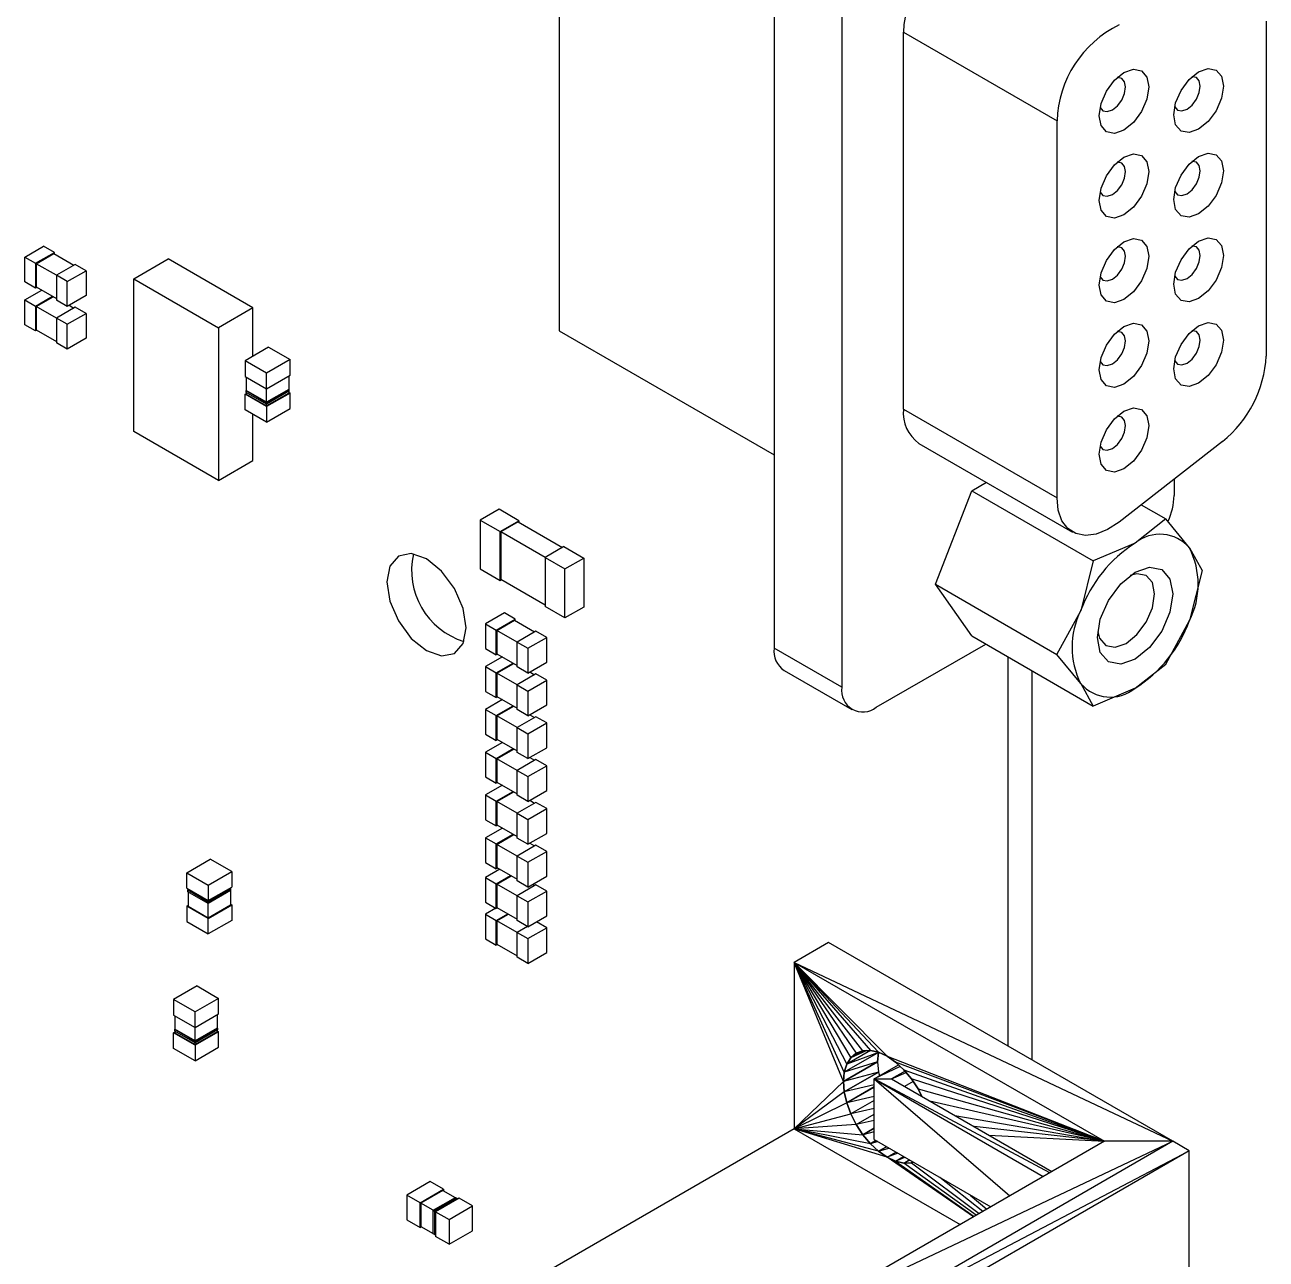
# Paper-space layout 'Layout1' of a CAD drawing. Header units: millimetres. Extents: x 0 to 841, y 0 to 594.
# Drawn here: x 523.1 to 589.4, y 100.4 to 166.4 of the extents above; entities that cross this region are included whole.
import ezdxf

# ---------------------------------------------------------------- set-up
doc = ezdxf.new("R2010")
doc.units = ezdxf.units.MM
doc.layers.get('0').update_dxf_attribs({"lineweight": 50})

psp = doc.layouts.get("Layout1")

# ---------------------------------------------------------------- linework, layer by layer
at = {"color": 18, "linetype": 'Continuous', "lineweight": 25, "true_color": 0x000000}
for p, q in [((551.614, 181.383), (551.614, 150.028)), ((563.091, 179.135), (563.091, 133.066)), ((566.711, 177.045), (566.711, 130.976)), ((589.374, 166.568), (589.374, 148.678)), ((569.999, 145.841), (569.999, 165.977)), ((569.999, 165.977), (578.201, 161.242)), ((578.201, 141.106), (578.201, 161.242)), ((523.067, 153.963), (524.072, 154.544)), ((524.647, 154.212), (524.072, 154.544)), ((523.067, 152.637), (523.067, 153.963)), ((523.067, 153.963), (523.641, 153.632)), ((523.641, 153.632), (524.647, 154.212)), ((523.676, 153.612), (524.611, 154.151)), ((524.611, 154.151), (525.69, 153.528)), ((524.647, 154.131), (524.647, 154.212)), ((528.881, 152.804), (530.719, 153.865)), ((535.245, 151.253), (530.719, 153.865)), ((523.641, 153.632), (523.641, 152.306)), ((524.756, 152.989), (523.676, 153.612)), ((523.676, 153.612), (523.676, 152.367)), ((525.761, 153.569), (524.756, 152.989)), ((525.33, 152.657), (526.335, 153.238)), ((526.335, 153.238), (525.761, 153.569)), ((526.335, 153.238), (526.335, 151.912)), ((523.641, 152.306), (523.067, 152.637)), ((524.756, 152.989), (524.756, 151.663)), ((525.33, 152.657), (524.756, 152.989)), ((525.33, 151.331), (525.33, 152.657)), ((528.881, 144.638), (528.881, 152.804)), ((528.881, 152.804), (533.406, 150.191)), ((523.067, 151.677), (523.969, 152.198)), ((523.712, 152.347), (523.641, 152.306)), ((523.641, 151.346), (524.544, 151.867)), ((523.676, 152.367), (524.756, 151.744)), ((523.676, 151.325), (524.579, 151.846)), ((526.335, 151.912), (525.33, 151.331)), ((523.067, 150.351), (523.067, 151.677)), ((523.067, 151.677), (523.641, 151.346)), ((523.641, 151.346), (523.641, 150.02)), ((524.756, 150.702), (523.676, 151.325)), ((523.676, 151.325), (523.676, 150.081)), ((525.33, 151.331), (524.756, 151.663)), ((525.761, 151.283), (524.756, 150.702)), ((525.433, 151.391), (525.69, 151.242)), ((526.335, 150.951), (525.761, 151.283)), ((535.245, 151.253), (533.406, 150.191)), ((535.245, 148.662), (535.245, 151.253)), ((524.756, 150.702), (524.756, 149.376)), ((525.33, 150.371), (524.756, 150.702)), ((525.33, 150.371), (526.335, 150.951)), ((526.335, 150.951), (526.335, 149.625)), ((523.641, 150.02), (523.067, 150.351)), ((523.712, 150.06), (523.641, 150.02)), ((523.676, 150.081), (524.756, 149.458)), ((525.33, 149.045), (525.33, 150.371)), ((533.406, 150.191), (533.406, 142.026)), ((551.614, 150.028), (563.091, 143.403)), ((525.33, 149.045), (524.756, 149.376)), ((526.335, 149.625), (525.33, 149.045)), ((536.085, 149.147), (534.828, 148.421)), ((536.085, 149.147), (537.233, 148.484)), ((534.828, 148.421), (534.828, 147.592)), ((535.976, 147.759), (534.828, 148.421)), ((537.233, 148.484), (535.976, 147.759)), ((537.233, 147.655), (537.233, 148.484)), ((534.828, 147.592), (535.976, 146.929)), ((534.898, 147.551), (534.898, 146.829)), ((535.976, 146.929), (535.976, 147.759)), ((535.976, 146.929), (537.233, 147.655)), ((537.162, 147.614), (537.162, 146.892)), ((534.828, 146.638), (534.898, 146.679)), ((535.976, 145.975), (534.828, 146.638)), ((534.828, 145.809), (534.828, 146.638)), ((534.898, 146.834), (534.891, 146.83)), ((534.891, 146.734), (534.891, 146.83)), ((534.891, 146.83), (535.977, 146.203)), ((534.891, 146.83), (534.898, 146.829)), ((535.977, 146.107), (534.891, 146.734)), ((535.976, 146.207), (534.898, 146.829)), ((534.898, 146.73), (534.898, 146.638)), ((534.898, 146.638), (535.976, 146.016)), ((535.976, 146.207), (535.976, 146.929)), ((537.162, 146.892), (535.976, 146.207)), ((537.233, 146.701), (535.976, 145.975)), ((537.162, 146.701), (535.976, 146.016)), ((535.977, 146.203), (537.169, 146.891)), ((537.169, 146.795), (535.977, 146.107)), ((537.169, 146.891), (537.162, 146.895)), ((537.162, 146.892), (537.169, 146.891)), ((537.162, 146.791), (537.162, 146.701)), ((537.162, 146.742), (537.233, 146.701)), ((537.169, 146.891), (537.169, 146.795)), ((537.233, 145.871), (537.233, 146.701)), ((535.976, 146.016), (535.976, 146.107)), ((535.976, 145.975), (535.976, 145.146)), ((535.977, 146.203), (535.977, 146.107)), ((535.976, 145.146), (534.828, 145.809)), ((535.245, 143.087), (535.245, 145.568)), ((535.976, 145.146), (537.233, 145.871)), ((569.999, 145.841), (578.201, 141.106)), ((533.406, 142.026), (528.881, 144.638)), ((570.828, 144.01), (579.03, 139.274)), ((587.036, 144.113), (581.521, 139.806)), ((533.406, 142.026), (535.245, 143.087)), ((573.646, 141.479), (574.428, 141.931)), ((584.459, 142.1), (584.459, 141.222)), ((571.707, 136.481), (573.646, 141.479)), ((573.646, 141.479), (580.134, 137.734)), ((582.703, 140.729), (584.013, 139.973)), ((548.397, 140.492), (547.391, 139.911)), ((547.391, 139.911), (547.391, 137.299)), ((547.391, 139.911), (548.452, 139.299)), ((549.458, 139.88), (548.397, 140.492)), ((584.013, 139.973), (582.373, 138.68)), ((585.282, 138.42), (584.013, 139.973)), ((548.452, 139.299), (549.458, 139.88)), ((548.452, 136.686), (548.452, 139.299)), ((549.422, 139.818), (548.487, 139.279)), ((548.487, 139.279), (548.487, 136.747)), ((550.856, 137.911), (548.487, 139.279)), ((549.422, 139.818), (551.791, 138.451)), ((549.458, 139.88), (549.458, 139.798)), ((582.373, 138.68), (580.134, 137.734)), ((551.862, 138.492), (550.856, 137.911)), ((551.862, 138.492), (552.922, 137.879)), ((585.282, 138.42), (585.952, 137.214)), ((547.391, 137.299), (548.452, 136.686)), ((550.856, 137.911), (550.856, 135.298)), ((550.856, 137.911), (551.917, 137.299)), ((551.917, 137.299), (552.922, 137.879)), ((551.917, 134.686), (551.917, 137.299)), ((552.922, 137.879), (552.922, 135.266)), ((580.134, 137.734), (579.465, 135.062)), ((548.452, 136.686), (548.523, 136.727)), ((548.487, 136.747), (550.856, 135.38)), ((585.952, 137.214), (585.282, 134.541)), ((573.646, 133.722), (571.707, 136.481)), ((571.707, 136.481), (578.195, 132.736)), ((551.917, 134.686), (550.856, 135.298)), ((552.922, 135.266), (551.917, 134.686)), ((548.68, 134.949), (547.674, 134.369)), ((548.248, 134.037), (549.254, 134.618)), ((549.254, 134.618), (548.68, 134.949)), ((549.254, 134.536), (549.254, 134.618)), ((578.195, 132.736), (579.465, 135.062)), ((547.674, 134.369), (547.674, 133.043)), ((547.674, 134.369), (548.248, 134.037)), ((548.248, 132.711), (548.248, 134.037)), ((548.284, 134.017), (549.219, 134.557)), ((549.363, 133.394), (548.284, 134.017)), ((548.284, 134.017), (548.284, 132.773)), ((549.219, 134.557), (550.298, 133.934)), ((550.368, 133.974), (549.363, 133.394)), ((550.943, 133.643), (550.368, 133.974)), ((584.013, 132.216), (585.282, 134.541)), ((549.363, 133.394), (549.937, 133.063)), ((549.363, 132.068), (549.363, 133.394)), ((549.937, 133.063), (550.943, 133.643)), ((550.943, 132.317), (550.943, 133.643)), ((568.549, 129.914), (574.396, 133.289)), ((573.646, 133.722), (580.134, 129.977)), ((547.674, 133.043), (548.248, 132.711)), ((548.319, 132.752), (548.248, 132.711)), ((548.284, 132.773), (549.363, 132.15)), ((549.937, 133.063), (549.937, 131.736)), ((566.711, 130.976), (563.091, 133.066)), ((579.465, 131.183), (578.195, 132.736)), ((548.577, 132.603), (547.674, 132.082)), ((547.674, 132.082), (547.674, 130.756)), ((547.674, 132.082), (548.248, 131.751)), ((548.248, 131.751), (549.151, 132.272)), ((548.284, 131.731), (549.186, 132.252)), ((549.937, 131.736), (549.363, 132.068)), ((549.937, 131.736), (550.943, 132.317)), ((575.571, 132.611), (575.571, 111.809)), ((582.373, 130.923), (584.013, 132.216)), ((548.248, 130.425), (548.248, 131.751)), ((549.363, 131.108), (548.284, 131.731)), ((548.284, 131.731), (548.284, 130.486)), ((550.368, 131.688), (549.363, 131.108)), ((549.937, 130.776), (550.943, 131.357)), ((550.04, 131.796), (550.298, 131.647)), ((550.943, 131.357), (550.368, 131.688)), ((550.943, 130.031), (550.943, 131.357)), ((563.629, 131.876), (567.249, 129.786)), ((576.88, 111.053), (576.88, 131.855)), ((547.674, 130.756), (548.248, 130.425)), ((549.363, 131.108), (549.937, 130.776)), ((549.363, 129.782), (549.363, 131.108)), ((549.937, 130.776), (549.937, 129.45)), ((579.465, 131.183), (580.134, 129.977)), ((582.373, 130.923), (580.134, 129.977)), ((548.577, 130.317), (547.674, 129.796)), ((548.319, 130.466), (548.248, 130.425)), ((548.248, 129.465), (549.151, 129.986)), ((548.284, 130.486), (549.363, 129.863)), ((548.284, 129.444), (549.186, 129.965)), ((549.937, 129.45), (550.943, 130.031)), ((547.674, 129.796), (547.674, 128.47)), ((547.674, 129.796), (548.248, 129.465)), ((548.248, 128.139), (548.248, 129.465)), ((549.363, 128.821), (548.284, 129.444)), ((548.284, 129.444), (548.284, 128.2)), ((549.937, 129.45), (549.363, 129.782)), ((550.368, 129.402), (549.363, 128.821)), ((550.04, 129.51), (550.298, 129.361)), ((550.943, 129.07), (550.368, 129.402)), ((549.363, 127.495), (549.363, 128.821)), ((549.363, 128.821), (549.937, 128.49)), ((549.937, 128.49), (550.943, 129.07)), ((550.943, 127.744), (550.943, 129.07)), ((547.674, 128.47), (548.248, 128.139)), ((548.577, 128.031), (547.674, 127.51)), ((548.319, 128.179), (548.248, 128.139)), ((548.284, 128.2), (549.363, 127.577)), ((549.937, 128.49), (549.937, 127.164)), ((547.674, 127.51), (547.674, 126.184)), ((547.674, 127.51), (548.248, 127.178)), ((548.248, 127.178), (549.151, 127.699)), ((548.284, 127.158), (549.186, 127.679)), ((549.937, 127.164), (549.363, 127.495)), ((549.937, 127.164), (550.943, 127.744)), ((548.248, 125.852), (548.248, 127.178)), ((549.363, 126.535), (548.284, 127.158)), ((548.284, 127.158), (548.284, 125.914)), ((550.368, 127.116), (549.363, 126.535)), ((549.937, 126.204), (550.943, 126.784)), ((550.04, 127.223), (550.298, 127.075)), ((550.943, 126.784), (550.368, 127.116)), ((550.943, 125.458), (550.943, 126.784)), ((547.674, 126.184), (548.248, 125.852)), ((549.363, 125.209), (549.363, 126.535)), ((549.363, 126.535), (549.937, 126.204)), ((549.937, 126.204), (549.937, 124.878)), ((548.577, 125.744), (547.674, 125.224)), ((548.319, 125.893), (548.248, 125.852)), ((548.248, 124.892), (549.151, 125.413)), ((548.284, 125.914), (549.363, 125.291)), ((548.284, 124.872), (549.186, 125.393)), ((549.937, 124.878), (550.943, 125.458)), ((547.674, 125.224), (547.674, 123.897)), ((547.674, 125.224), (548.248, 124.892)), ((548.248, 123.566), (548.248, 124.892)), ((549.363, 124.249), (548.284, 124.872)), ((548.284, 124.872), (548.284, 123.627)), ((549.937, 124.878), (549.363, 125.209)), ((550.368, 124.829), (549.363, 124.249)), ((550.04, 124.937), (550.298, 124.788)), ((550.943, 124.498), (550.368, 124.829)), ((549.363, 124.249), (549.937, 123.917)), ((549.363, 122.923), (549.363, 124.249)), ((549.937, 123.917), (550.943, 124.498)), ((550.943, 123.172), (550.943, 124.498)), ((547.674, 123.897), (548.248, 123.566)), ((548.577, 123.458), (547.674, 122.937)), ((548.319, 123.607), (548.248, 123.566)), ((548.284, 123.627), (549.363, 123.004)), ((549.937, 123.917), (549.937, 122.591)), ((547.674, 122.937), (547.674, 121.611)), ((547.674, 122.937), (548.248, 122.606)), ((548.248, 122.606), (549.151, 123.127)), ((548.284, 122.585), (549.186, 123.106)), ((549.937, 122.591), (549.363, 122.923)), ((549.937, 122.591), (550.943, 123.172)), ((548.248, 121.28), (548.248, 122.606)), ((549.363, 121.962), (548.284, 122.585)), ((548.284, 122.585), (548.284, 121.341)), ((550.368, 122.543), (549.363, 121.962)), ((549.937, 121.631), (550.943, 122.211)), ((550.04, 122.651), (550.298, 122.502)), ((550.943, 122.211), (550.368, 122.543)), ((550.943, 120.885), (550.943, 122.211)), ((531.716, 121.071), (532.974, 121.797)), ((534.122, 121.134), (532.974, 121.797)), ((547.674, 121.611), (548.248, 121.28)), ((549.363, 121.962), (549.937, 121.631)), ((549.363, 120.636), (549.363, 121.962)), ((549.937, 121.631), (549.937, 120.305)), ((531.716, 121.071), (532.865, 120.408)), ((531.716, 120.241), (531.716, 121.071)), ((532.865, 120.408), (534.122, 121.134)), ((534.122, 121.134), (534.122, 120.304)), ((548.435, 121.254), (547.674, 120.814)), ((547.674, 120.814), (547.674, 119.488)), ((547.674, 120.814), (548.248, 120.483)), ((548.319, 121.321), (548.248, 121.28)), ((548.248, 120.483), (549.009, 120.922)), ((548.284, 121.341), (549.363, 120.718)), ((548.284, 120.462), (549.045, 120.902)), ((549.937, 120.305), (550.943, 120.885)), ((531.716, 120.241), (532.865, 119.578)), ((531.787, 120.151), (531.78, 120.147)), ((531.78, 120.147), (532.866, 119.52)), ((531.78, 120.051), (531.78, 120.147)), ((532.866, 119.424), (531.78, 120.051)), ((531.787, 120.2), (531.787, 120.146)), ((532.865, 119.524), (531.787, 120.146)), ((531.787, 120.047), (531.787, 119.287)), ((532.865, 120.408), (532.865, 119.578)), ((532.865, 119.578), (534.122, 120.304)), ((532.865, 119.524), (534.051, 120.209)), ((532.866, 119.52), (534.058, 120.209)), ((534.058, 120.112), (532.866, 119.424)), ((534.051, 120.263), (534.051, 120.209)), ((534.051, 120.213), (534.058, 120.209)), ((534.051, 120.108), (534.051, 119.35)), ((534.058, 120.209), (534.058, 120.112)), ((548.248, 119.157), (548.248, 120.483)), ((549.363, 119.839), (548.284, 120.462)), ((548.284, 120.462), (548.284, 119.218)), ((549.937, 120.305), (549.363, 120.636)), ((550.368, 120.42), (549.363, 119.839)), ((549.937, 119.508), (550.943, 120.088)), ((550.182, 120.446), (550.298, 120.379)), ((550.943, 120.088), (550.368, 120.42)), ((550.943, 118.762), (550.943, 120.088)), ((532.865, 119.524), (532.865, 119.578)), ((532.866, 119.52), (532.865, 119.524)), ((532.865, 118.665), (532.865, 119.425)), ((532.866, 119.52), (532.866, 119.424)), ((534.051, 119.391), (534.122, 119.35)), ((547.674, 119.488), (548.248, 119.157)), ((549.363, 118.513), (549.363, 119.839)), ((549.363, 119.839), (549.937, 119.508)), ((549.937, 119.508), (549.937, 118.182)), ((531.716, 119.287), (531.787, 119.328)), ((532.865, 118.625), (531.716, 119.287)), ((531.716, 119.287), (531.716, 118.458)), ((531.787, 119.287), (532.865, 118.665)), ((532.865, 118.665), (534.051, 119.35)), ((532.865, 118.625), (534.122, 119.35)), ((534.122, 119.35), (534.122, 118.521)), ((548.223, 119.171), (547.674, 118.855)), ((547.674, 118.855), (547.674, 117.528)), ((547.674, 118.855), (548.248, 118.523)), ((548.319, 119.198), (548.248, 119.157)), ((548.248, 118.523), (548.868, 118.881)), ((548.284, 119.218), (549.363, 118.595)), ((548.284, 118.503), (548.903, 118.86)), ((549.937, 118.182), (550.943, 118.762)), ((531.716, 118.458), (532.865, 117.795)), ((532.865, 117.795), (532.865, 118.625)), ((534.122, 118.521), (532.865, 117.795)), ((548.248, 117.197), (548.248, 118.523)), ((549.363, 117.88), (548.284, 118.503)), ((548.284, 118.503), (548.284, 117.258)), ((549.937, 118.182), (549.363, 118.513)), ((549.912, 118.197), (549.363, 117.88)), ((549.937, 117.548), (550.943, 118.129)), ((550.943, 118.129), (550.394, 118.446)), ((550.943, 116.803), (550.943, 118.129)), ((547.674, 117.528), (548.248, 117.197)), ((549.363, 116.554), (549.363, 117.88)), ((549.363, 117.88), (549.937, 117.548)), ((549.937, 117.548), (549.937, 116.222)), ((548.319, 117.238), (548.248, 117.197)), ((548.284, 117.258), (549.363, 116.635)), ((549.937, 116.222), (550.943, 116.803)), ((565.999, 117.335), (564.17, 116.279)), ((584.391, 106.717), (565.999, 117.335)), ((549.937, 116.222), (549.363, 116.554)), ((564.17, 116.279), (569.127, 111.26)), ((568.672, 111.473), (564.17, 116.279)), ((564.17, 116.279), (564.17, 107.382)), ((564.17, 116.279), (580.733, 106.717)), ((564.17, 116.279), (584.391, 106.717)), ((564.17, 116.279), (566.97, 110.841)), ((566.837, 110.412), (564.17, 116.279)), ((566.792, 109.912), (564.17, 116.279)), ((564.17, 116.279), (568.235, 111.571)), ((567.83, 111.555), (564.17, 116.279)), ((564.17, 116.279), (567.187, 111.183)), ((564.17, 116.279), (567.477, 111.424)), ((532.266, 115.019), (531.009, 114.293)), ((532.266, 115.019), (533.415, 114.356)), ((531.009, 114.293), (531.009, 113.464)), ((532.158, 113.631), (531.009, 114.293)), ((533.415, 114.356), (532.158, 113.631)), ((533.415, 113.527), (533.415, 114.356)), ((531.009, 113.464), (532.158, 112.801)), ((531.08, 113.423), (531.08, 112.701)), ((532.158, 112.801), (532.158, 113.631)), ((532.158, 112.801), (533.415, 113.527)), ((533.344, 113.486), (533.344, 112.764)), ((532.158, 112.079), (532.158, 112.801)), ((533.344, 112.764), (532.158, 112.079)), ((532.159, 112.075), (533.351, 112.763)), ((533.351, 112.763), (533.344, 112.767)), ((533.344, 112.764), (533.351, 112.763)), ((533.351, 112.763), (533.351, 112.667)), ((531.009, 112.51), (531.08, 112.551)), ((532.158, 111.847), (531.009, 112.51)), ((531.009, 111.681), (531.009, 112.51)), ((531.08, 112.706), (531.073, 112.702)), ((531.073, 112.606), (531.073, 112.702)), ((531.073, 112.702), (532.159, 112.075)), ((531.073, 112.702), (531.08, 112.701)), ((532.159, 111.979), (531.073, 112.606)), ((532.158, 112.079), (531.08, 112.701)), ((531.08, 112.602), (531.08, 112.51)), ((531.08, 112.51), (532.158, 111.888)), ((533.415, 112.573), (532.158, 111.847)), ((533.344, 112.573), (532.158, 111.888)), ((533.351, 112.667), (532.159, 111.979)), ((532.159, 112.075), (532.159, 111.979)), ((533.344, 112.663), (533.344, 112.573)), ((533.344, 112.614), (533.415, 112.573)), ((533.415, 111.743), (533.415, 112.573)), ((532.158, 111.018), (531.009, 111.681)), ((532.158, 111.888), (532.158, 111.979)), ((532.158, 111.847), (532.158, 111.018)), ((532.158, 111.018), (533.415, 111.743)), ((568.666, 111.467), (566.837, 110.412)), ((568.234, 111.571), (566.97, 110.841)), ((568.666, 111.467), (566.971, 110.841)), ((567.83, 111.555), (567.187, 111.183)), ((567.187, 111.183), (567.477, 111.424)), ((567.477, 111.424), (567.187, 111.183)), ((568.045, 111.563), (567.19, 111.185)), ((567.83, 111.555), (567.477, 111.424)), ((567.477, 111.424), (567.83, 111.555)), ((567.477, 111.424), (567.477, 111.424)), ((567.477, 111.424), (567.477, 111.424)), ((568.235, 111.571), (567.83, 111.555)), ((567.83, 111.555), (568.235, 111.571)), ((568.235, 111.571), (568.235, 111.571)), ((568.235, 111.571), (568.235, 111.571)), ((568.235, 111.571), (568.672, 111.472)), ((568.672, 111.473), (568.235, 111.571)), ((568.621, 110.968), (568.666, 111.467)), ((568.666, 111.467), (568.621, 110.968)), ((568.666, 111.467), (568.668, 111.473)), ((569.127, 111.26), (568.672, 111.473)), ((568.672, 111.473), (569.127, 111.261)), ((568.672, 111.472), (568.672, 111.472)), ((568.672, 111.472), (568.672, 111.472)), ((568.621, 110.968), (566.792, 109.912)), ((566.793, 109.912), (568.621, 110.967)), ((566.97, 110.841), (566.837, 110.412)), ((566.837, 110.412), (566.97, 110.841)), ((568.621, 110.968), (566.839, 110.413)), ((566.97, 110.841), (567.186, 111.184)), ((567.187, 111.183), (566.97, 110.841)), ((568.427, 110.048), (569.737, 110.804)), ((568.621, 110.968), (568.621, 110.967)), ((568.621, 110.967), (568.621, 110.968)), ((568.621, 110.968), (568.621, 110.967)), ((568.621, 110.967), (568.621, 110.968)), ((568.621, 110.967), (568.666, 110.416)), ((569.127, 111.26), (569.582, 110.946)), ((569.582, 110.947), (569.127, 111.26)), ((569.127, 111.26), (580.733, 106.717)), ((580.733, 106.717), (569.582, 110.947)), ((569.582, 110.947), (570.021, 110.54)), ((570.021, 110.54), (569.582, 110.947)), ((569.582, 110.946), (569.583, 110.946)), ((569.582, 110.946), (569.583, 110.946)), ((566.837, 110.412), (566.792, 109.912)), ((566.792, 109.912), (566.837, 110.412)), ((568.666, 110.416), (566.793, 109.912)), ((568.666, 110.416), (566.837, 109.36)), ((566.838, 109.36), (568.666, 110.415)), ((569.828, 110.719), (568.427, 110.048)), ((568.621, 110.389), (568.621, 110.39)), ((568.621, 110.389), (568.621, 110.389)), ((568.623, 110.391), (568.623, 110.39)), ((568.625, 110.392), (568.625, 110.392)), ((568.628, 110.394), (568.628, 110.393)), ((568.632, 110.396), (568.632, 110.396)), ((568.636, 110.398), (568.636, 110.398)), ((568.641, 110.401), (568.641, 110.401)), ((568.645, 110.403), (568.645, 110.404)), ((568.666, 110.416), (568.666, 110.415)), ((568.666, 110.415), (568.666, 110.416)), ((568.666, 110.415), (568.713, 110.213)), ((570.084, 110.464), (569.362, 110.047)), ((569.362, 110.047), (570.141, 110.397)), ((570.425, 110.057), (570.021, 110.54)), ((570.021, 110.54), (580.733, 106.717)), ((570.021, 110.54), (570.425, 110.057)), ((564.17, 107.382), (566.792, 109.912)), ((566.792, 109.912), (566.837, 109.36)), ((566.837, 109.36), (566.793, 109.912)), ((568.427, 109.744), (566.838, 109.36)), ((568.427, 109.62), (566.97, 108.779)), ((566.971, 108.779), (568.427, 109.619)), ((568.427, 110.048), (569.362, 110.047)), ((577.821, 105.036), (568.427, 110.048)), ((568.427, 110.048), (575.678, 103.799)), ((568.427, 106.813), (568.427, 110.048)), ((568.427, 110.048), (577.465, 104.83)), ((569.362, 110.047), (577.931, 105.1)), ((570.523, 109.909), (570.062, 109.643)), ((580.733, 106.717), (570.425, 110.057)), ((570.425, 110.057), (570.779, 109.518)), ((570.779, 109.518), (570.425, 110.057)), ((570.779, 109.518), (580.733, 106.717)), ((570.984, 109.11), (570.779, 109.518)), ((570.779, 109.518), (570.779, 109.518)), ((570.779, 109.518), (570.984, 109.11)), ((570.779, 109.518), (570.779, 109.518)), ((570.779, 109.518), (570.779, 109.518)), ((566.837, 109.36), (564.17, 107.382)), ((566.97, 108.779), (564.17, 107.382)), ((566.837, 109.36), (566.97, 108.779)), ((566.97, 108.779), (566.838, 109.36)), ((566.97, 108.779), (567.187, 108.187)), ((568.427, 109.109), (566.971, 108.779)), ((567.187, 108.187), (566.971, 108.779)), ((568.427, 108.903), (567.187, 108.187)), ((580.733, 106.717), (571.412, 108.863)), ((564.17, 107.382), (567.187, 108.187)), ((568.427, 108.468), (567.187, 108.187)), ((567.187, 108.187), (567.187, 108.187)), ((567.477, 107.611), (567.187, 108.187)), ((567.187, 108.187), (567.477, 107.611)), ((567.477, 107.611), (568.427, 108.16)), ((572.735, 108.1), (580.733, 106.717)), ((567.477, 107.611), (564.17, 107.382)), ((568.427, 107.836), (567.477, 107.611)), ((567.477, 107.611), (567.477, 107.611)), ((567.83, 107.072), (567.477, 107.611)), ((567.477, 107.611), (567.83, 107.072)), ((580.733, 106.717), (573.77, 107.502)), ((564.17, 107.382), (549.086, 98.674)), ((564.17, 107.382), (567.83, 107.072)), ((568.235, 106.589), (564.17, 107.382)), ((564.17, 107.382), (573.028, 102.269)), ((568.672, 106.183), (564.17, 107.382)), ((569.127, 105.868), (564.17, 107.382)), ((568.427, 107.417), (567.83, 107.072)), ((567.83, 107.072), (568.427, 107.416)), ((568.427, 107.225), (567.83, 107.072)), ((567.83, 107.072), (568.235, 106.589)), ((568.235, 106.589), (567.83, 107.072)), ((568.235, 106.589), (568.525, 106.756)), ((568.525, 106.756), (568.235, 106.589)), ((568.427, 106.813), (574.663, 103.213)), ((574.553, 107.05), (580.733, 106.717)), ((564.278, 97.218), (584.391, 106.717)), ((580.733, 106.717), (564.278, 97.218)), ((584.391, 106.717), (566.106, 96.162)), ((566.106, 96.162), (585.263, 106.214)), ((585.263, 106.214), (566.979, 95.658)), ((568.623, 106.7), (568.235, 106.588)), ((568.235, 106.589), (568.672, 106.183)), ((568.672, 106.183), (568.235, 106.588)), ((568.672, 106.183), (569.095, 106.427)), ((569.095, 106.427), (568.672, 106.183)), ((568.672, 106.183), (569.214, 106.358)), ((569.127, 105.868), (568.672, 106.183)), ((568.672, 106.183), (569.127, 105.868)), ((568.682, 106.189), (568.682, 106.189)), ((568.714, 106.207), (568.714, 106.207)), ((568.749, 106.227), (568.749, 106.228)), ((568.787, 106.25), (568.787, 106.249)), ((568.826, 106.272), (568.826, 106.272)), ((568.845, 106.283), (568.845, 106.283)), ((568.943, 106.339), (568.943, 106.34)), ((569.127, 105.868), (569.595, 106.138)), ((584.391, 106.717), (580.733, 106.717)), ((585.263, 106.214), (584.391, 106.717)), ((585.263, 94.85), (585.263, 106.214)), ((569.697, 106.079), (569.127, 105.868)), ((573.732, 102.675), (569.127, 105.868)), ((569.127, 105.868), (569.582, 105.657)), ((569.127, 105.868), (569.127, 105.868)), ((569.582, 105.657), (569.127, 105.868)), ((569.142, 105.861), (569.142, 105.861)), ((569.4, 105.742), (569.4, 105.742)), ((569.582, 105.657), (570.005, 105.901)), ((569.582, 105.657), (570.071, 105.863)), ((569.582, 105.657), (573.783, 102.705)), ((570.021, 105.558), (569.582, 105.657)), ((569.583, 105.657), (569.582, 105.657)), ((569.582, 105.657), (570.021, 105.558)), ((569.723, 105.625), (569.723, 105.625)), ((570.021, 105.558), (570.31, 105.725)), ((570.337, 105.71), (570.021, 105.558)), ((570.425, 105.574), (570.021, 105.558)), ((570.021, 105.558), (570.425, 105.574)), ((573.887, 102.765), (570.021, 105.558)), ((570.022, 105.558), (570.021, 105.558)), ((570.1, 105.561), (570.1, 105.561)), ((570.499, 105.617), (570.425, 105.574)), ((570.515, 105.607), (570.425, 105.574)), ((570.425, 105.574), (570.515, 105.607)), ((570.425, 105.574), (574.041, 102.854)), ((570.426, 105.574), (570.499, 105.616)), ((570.501, 105.615), (570.426, 105.574)), ((574.236, 102.966), (571.942, 104.783)), ((544.72, 104.574), (543.463, 103.848)), ((544.181, 103.433), (545.438, 104.159)), ((545.438, 104.159), (544.72, 104.574)), ((545.438, 104.159), (545.438, 104.077)), ((543.463, 103.848), (543.463, 102.522)), ((544.181, 103.433), (543.463, 103.848)), ((545.403, 104.098), (544.217, 103.413)), ((544.874, 103.035), (546.066, 103.723)), ((546.15, 103.675), (544.958, 102.986)), ((544.96, 102.983), (546.147, 103.668)), ((546.264, 103.682), (545.007, 102.956)), ((545.403, 104.098), (546.059, 103.719)), ((546.066, 103.723), (546.15, 103.675)), ((546.147, 103.668), (546.15, 103.675)), ((546.147, 103.668), (546.194, 103.641)), ((546.15, 103.675), (546.15, 103.667)), ((546.983, 103.267), (546.264, 103.682)), ((573.567, 103.845), (574.459, 103.095)), ((544.181, 102.107), (544.181, 103.433)), ((544.217, 103.413), (544.217, 102.168)), ((544.874, 103.033), (544.217, 103.413)), ((544.874, 101.78), (544.874, 103.035)), ((544.874, 103.035), (544.958, 102.986)), ((544.958, 102.986), (544.958, 101.732)), ((545.007, 102.956), (544.96, 102.983)), ((544.96, 101.739), (544.96, 102.983)), ((545.007, 102.956), (545.007, 101.63)), ((545.007, 102.956), (545.725, 102.542)), ((545.725, 102.542), (546.983, 103.267)), ((546.983, 101.941), (546.983, 103.267)), ((543.463, 102.522), (544.181, 102.107)), ((544.181, 102.107), (544.252, 102.148)), ((544.217, 102.168), (544.874, 101.789)), ((545.725, 102.542), (545.725, 101.215)), ((544.958, 101.732), (544.874, 101.78)), ((544.958, 101.732), (544.96, 101.739)), ((544.958, 101.732), (544.965, 101.736)), ((544.96, 101.739), (545.007, 101.712)), ((545.725, 101.215), (545.007, 101.63)), ((545.725, 101.215), (546.983, 101.941))]:
    psp.add_line(p, q, dxfattribs=at)
at = {"color": 18, "linetype": 'Continuous', "lineweight": 25, "true_color": 0x000000, "flags": 128}
for points in [[(581.779, 163.822), (582.288, 163.998), (582.719, 163.915), (583.008, 163.583), (583.109, 163.054), (583.008, 162.408), (582.719, 161.744), (582.288, 161.162), (581.779, 160.751), (581.271, 160.575), (580.839, 160.658), (580.551, 160.99), (580.45, 161.519), (580.551, 162.165), (580.839, 162.829), (581.271, 163.411), (581.779, 163.822)], [(585.767, 163.862), (586.276, 164.039), (586.707, 163.955), (586.996, 163.623), (587.097, 163.094), (586.996, 162.449), (586.707, 161.784), (586.276, 161.202), (585.767, 160.792), (585.259, 160.615), (584.827, 160.699), (584.539, 161.031), (584.438, 161.56), (584.539, 162.205), (584.827, 162.87), (585.259, 163.452), (585.767, 163.862)], [(580.5, 161.965), (580.504, 161.956), (580.657, 161.78), (580.886, 161.735), (581.157, 161.829), (581.428, 162.048), (581.657, 162.357), (581.81, 162.71), (581.864, 163.054), (581.81, 163.335), (581.657, 163.512), (581.428, 163.556), (581.418, 163.555)], [(584.488, 162.005), (584.492, 161.997), (584.645, 161.82), (584.875, 161.776), (585.145, 161.87), (585.416, 162.088), (585.645, 162.397), (585.798, 162.751), (585.852, 163.094), (585.798, 163.376), (585.645, 163.552), (585.416, 163.597), (585.406, 163.596)], [(581.779, 159.298), (582.288, 159.475), (582.719, 159.391), (583.008, 159.059), (583.109, 158.53), (583.008, 157.884), (582.719, 157.22), (582.288, 156.638), (581.779, 156.228), (581.271, 156.051), (580.839, 156.135), (580.551, 156.466), (580.45, 156.995), (580.551, 157.641), (580.839, 158.306), (581.271, 158.887), (581.779, 159.298)], [(585.767, 159.338), (586.276, 159.515), (586.707, 159.431), (586.996, 159.1), (587.097, 158.571), (586.996, 157.925), (586.707, 157.261), (586.276, 156.679), (585.767, 156.268), (585.259, 156.091), (584.827, 156.175), (584.539, 156.507), (584.438, 157.036), (584.539, 157.682), (584.827, 158.346), (585.259, 158.928), (585.767, 159.338)], [(580.5, 157.441), (580.504, 157.433), (580.657, 157.256), (580.886, 157.212), (581.157, 157.306), (581.428, 157.524), (581.657, 157.833), (581.81, 158.187), (581.864, 158.53), (581.81, 158.812), (581.657, 158.988), (581.428, 159.033), (581.418, 159.032)], [(584.488, 157.482), (584.492, 157.473), (584.645, 157.297), (584.875, 157.252), (585.145, 157.346), (585.416, 157.564), (585.645, 157.874), (585.798, 158.227), (585.852, 158.571), (585.798, 158.852), (585.645, 159.029), (585.416, 159.073), (585.406, 159.072)], [(581.779, 154.774), (582.288, 154.951), (582.719, 154.867), (583.008, 154.536), (583.109, 154.007), (583.008, 153.361), (582.719, 152.696), (582.288, 152.115), (581.779, 151.704), (581.271, 151.527), (580.839, 151.611), (580.551, 151.943), (580.45, 152.472), (580.551, 153.118), (580.839, 153.782), (581.271, 154.364), (581.779, 154.774)], [(580.5, 152.918), (580.504, 152.909), (580.657, 152.732), (580.886, 152.688), (581.157, 152.782), (581.428, 153), (581.657, 153.31), (581.81, 153.663), (581.864, 154.007), (581.81, 154.288), (581.657, 154.465), (581.428, 154.509), (581.418, 154.508)], [(585.767, 154.815), (586.276, 154.992), (586.707, 154.908), (586.996, 154.576), (587.097, 154.047), (586.996, 153.401), (586.707, 152.737), (586.276, 152.155), (585.767, 151.745), (585.259, 151.568), (584.827, 151.652), (584.539, 151.983), (584.438, 152.512), (584.539, 153.158), (584.827, 153.823), (585.259, 154.404), (585.767, 154.815)], [(584.488, 152.958), (584.492, 152.949), (584.645, 152.773), (584.875, 152.728), (585.145, 152.822), (585.416, 153.041), (585.645, 153.35), (585.798, 153.704), (585.852, 154.047), (585.798, 154.329), (585.645, 154.505), (585.416, 154.55), (585.406, 154.549)], [(581.779, 150.251), (582.288, 150.428), (582.719, 150.344), (583.008, 150.012), (583.109, 149.483), (583.008, 148.837), (582.719, 148.173), (582.288, 147.591), (581.779, 147.181), (581.271, 147.004), (580.839, 147.088), (580.551, 147.419), (580.45, 147.948), (580.551, 148.594), (580.839, 149.258), (581.271, 149.84), (581.779, 150.251)], [(580.5, 148.394), (580.504, 148.385), (580.657, 148.209), (580.886, 148.164), (581.157, 148.258), (581.428, 148.477), (581.657, 148.786), (581.81, 149.14), (581.864, 149.483), (581.81, 149.764), (581.657, 149.941), (581.428, 149.985), (581.418, 149.984)], [(585.767, 150.291), (586.276, 150.468), (586.707, 150.384), (586.996, 150.053), (587.097, 149.524), (586.996, 148.878), (586.707, 148.213), (586.276, 147.632), (585.767, 147.221), (585.259, 147.044), (584.827, 147.128), (584.539, 147.46), (584.438, 147.989), (584.539, 148.635), (584.827, 149.299), (585.259, 149.881), (585.767, 150.291)], [(584.488, 148.434), (584.492, 148.426), (584.645, 148.249), (584.875, 148.205), (585.145, 148.299), (585.416, 148.517), (585.645, 148.827), (585.798, 149.18), (585.852, 149.524), (585.798, 149.805), (585.645, 149.981), (585.416, 150.026), (585.406, 150.025)], [(581.779, 145.727), (582.288, 145.904), (582.719, 145.82), (583.008, 145.488), (583.109, 144.959), (583.008, 144.314), (582.719, 143.649), (582.288, 143.067), (581.779, 142.657), (581.271, 142.48), (580.839, 142.564), (580.551, 142.896), (580.45, 143.425), (580.551, 144.07), (580.839, 144.735), (581.271, 145.317), (581.779, 145.727)], [(580.5, 143.87), (580.504, 143.862), (580.657, 143.685), (580.886, 143.641), (581.157, 143.735), (581.428, 143.953), (581.657, 144.262), (581.81, 144.616), (581.864, 144.959), (581.81, 145.241), (581.657, 145.417), (581.428, 145.462), (581.418, 145.461)], [(581.521, 139.806), (580.906, 139.404), (580.298, 139.161), (579.724, 139.088), (579.212, 139.187), (578.786, 139.455), (578.466, 139.878), (578.268, 140.438), (578.201, 141.106)], [(542.399, 136.61), (542.561, 135.58), (543.021, 134.52), (543.709, 133.591), (544.521, 132.936), (545.332, 132.654), (546.021, 132.788), (546.48, 133.317), (546.642, 134.161), (546.48, 135.192), (546.021, 136.252), (545.332, 137.18), (544.521, 137.835), (543.709, 138.118), (543.021, 137.984), (542.561, 137.455), (542.399, 136.61)], [(582.373, 137.124), (583.143, 137.392), (583.796, 137.265), (584.232, 136.763), (584.385, 135.963), (584.232, 134.985), (583.796, 133.98), (583.143, 133.1), (582.373, 132.479), (581.604, 132.211), (580.951, 132.338), (580.515, 132.84), (580.362, 133.64), (580.515, 134.618), (580.951, 135.623), (581.604, 136.503), (582.373, 137.124)], [(580.379, 133.95), (580.478, 133.595), (580.808, 133.215), (581.303, 133.119), (581.887, 133.322), (582.47, 133.793), (582.965, 134.46), (583.295, 135.222), (583.411, 135.963), (583.295, 136.57), (582.965, 136.95), (582.47, 137.046), (582.113, 136.954)]]:
    psp.add_lwpolyline(points, dxfattribs=at)
at = {"color": 18, "linetype": 'Continuous', "lineweight": 25, "true_color": 0x000000}
for centre, radius, start, end in [((575.931, 165.78), 5.935, 116.11378, 178.10255), ((584.133, 161.045), 5.935, 116.11368, 178.10266), ((583.126, 148.996), 6.256, 308.69097, 357.09268), ((571.963, 145.627), 1.976, 173.77385, 234.91398), ((580.866, 141.327), 3.595, 335.6694, 358.33262), ((586.305, 132.541), 7.29, 122.63802, 159.77272), ((583.695, 137.063), 2.089, 40.53318, 129.24803), ((547.691, 137.216), 3.965, 167.0943, 252.90028), ((581.403, 136.481), 4.337, 333.43644, 26.56356), ((583.343, 133.122), 4.337, 153.43646, 206.56354), ((578.442, 137.062), 7.29, 302.63807, 339.77288), ((564.327, 132.909), 1.247, 172.7455, 235.94203), ((567.832, 130.794), 1.135, 170.78537, 309.20387), ((581.052, 132.54), 2.089, 220.53279, 309.24799)]:
    psp.add_arc(centre, radius, start, end, dxfattribs=at)

doc.saveas('drawing.dxf')
